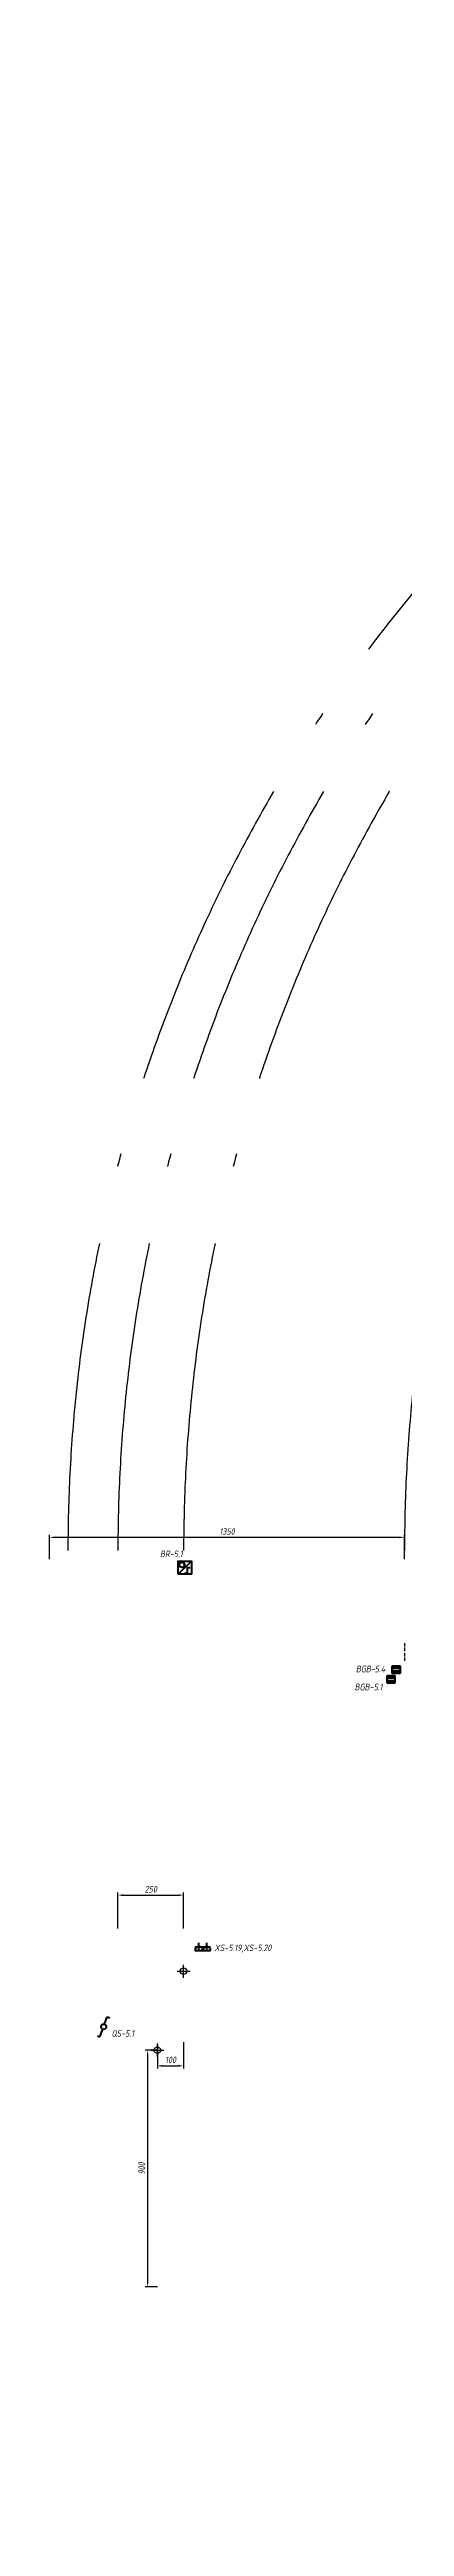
# Model space of a CAD drawing. Header units: millimetres. Extents: x -5652 to 25395, y -6121 to 34812.
# Drawn here: x 1118 to 2468, y 25394 to 34812 of the extents above; entities that cross this region are included whole.
import ezdxf
from ezdxf.enums import TextEntityAlignment as Align

# ---------------------------------------------------------------- set-up
doc = ezdxf.new("R2010")
doc.units = ezdxf.units.MM
doc.header["$PDMODE"] = 34
doc.header["$PDSIZE"] = 25
doc.linetypes.add('ACAD_ISO10W100', pattern=[18.5, 12, -3, 0.5, -3])
doc.layers.add('02 ЭОМ и СС', color=7, linetype='Continuous')
doc.layers.add('11 Привязка размеры', color=7, linetype='Continuous')
doc.layers.add('100 noprint', color=1, linetype='Continuous', plot=False)
doc.styles.get("Standard").update_dxf_attribs({"font": ''})
doc.styles.add('ГОСТ-ISOCPEUR', font='isocpeui.ttf', dxfattribs={"width": 0.8})
doc.styles.get('Standard').set_extended_font_data('Ubuntu')
doc.dimstyles.new('ISO-25', dxfattribs={"dimtxt": 2.5, "dimasz": 2.5, "dimexe": 1.25, "dimexo": 0.625, "dimtad": 1, "dimtxsty": 'Standard', "dimcen": 2.5, "dimadec": 0, "dimazin": 0, "dimtfac": 1, "dimtmove": 0, "dimatfit": 3, "dimfxl": 1, "dimarcsym": 0})

# ---------------------------------------------------------------- blocks, each defined once
blk = doc.blocks.new('энкодер')
at = {"color": 0, "lineweight": -2}
for p, q in [((0, 0), (5, 5)), ((2.43, 3.56), (2.2, 3.9)), ((2.43, 3.56), (2.66, 3.9)), ((2.48, 0.56), (3.48, 0.56)), ((3.48, 0.56), (3.48, 2.56)), ((3.48, 2.56), (4.48, 2.56))]:
    blk.add_line(p, q, dxfattribs=at)
blk.add_lwpolyline([(0, 0), (0, 5), (5, 5), (5, 0)], close=True, dxfattribs=at)
blk.add_circle((1.43, 3.56), 1, dxfattribs=at)
blk = doc.blocks.new('кнопка жалюзи')
at = {"color": 0, "lineweight": -2}
for p, q in [((0.35, 0.94), (1.39, 3.78)), ((1.39, 3.78), (2.34, 3.45)), ((-2.34, -3.45), (-1.39, -3.78)), ((-1.39, -3.78), (-0.35, -0.94))]:
    blk.add_line(p, q, dxfattribs=at)
blk.add_circle((0, 0), 1, dxfattribs=at)
blk = doc.blocks.new('розетка скрытая трехполюсная')
at = {"color": 0, "lineweight": -2}
for p, q in [((-1.5, 1.5), (1.5, 1.5)), ((-1.5, 0), (1.5, 0)), ((0, 0), (0, 3))]:
    blk.add_line(p, q, dxfattribs=at)
blk.add_arc((0, 0), 1.5, 0, 180, dxfattribs=at)
blk = doc.blocks.new('*D21')
at = {"layer": '11 Привязка размеры', "color": 0, "lineweight": -2, "transparency": 16777216}
for p, q in [((1527.8, 27225), (1527.8, 27135.4)), ((1627.8, 27235.1), (1627.8, 27135.4)), ((1547.8, 27145.4), (1607.8, 27145.4))]:
    blk.add_line(p, q, dxfattribs=at)
at = {"layer": '11 Привязка размеры', "color": 0, "transparency": 16777216}
for points in [[(1547.8, 27148.8), (1547.8, 27142.1), (1527.8, 27145.4)], [(1607.8, 27142.1), (1607.8, 27148.8), (1627.8, 27145.4)]]:
    blk.add_solid(points, dxfattribs=at)
at = {"layer": 'Defpoints', "color": 0, "transparency": 16777216}
for p in [(1527.8, 27225), (1627.8, 27235.1), (1627.8, 27145.4)]:
    blk.add_point(p, dxfattribs=at)
at = {"layer": '11 Привязка размеры', "color": 0, "transparency": 16777216, "insert": (1577.8, 27167.9), "char_height": 25, "attachment_point": 5, "style": 'ГОСТ-ISOCPEUR'}
blk.add_mtext('100', dxfattribs=at)
blk = doc.blocks.new('*D22')
at = {"layer": '11 Привязка размеры', "color": 0, "lineweight": -2, "transparency": 16777216}
for p, q in [((1527.8, 27205.1), (1480.9, 27205.1)), ((1490.9, 27185.1), (1490.9, 26325.1)), ((1527.8, 26305.1), (1480.9, 26305.1))]:
    blk.add_line(p, q, dxfattribs=at)
at = {"layer": '11 Привязка размеры', "color": 0, "transparency": 16777216}
for points in [[(1494.2, 27185.1), (1487.6, 27185.1), (1490.9, 27205.1)], [(1487.6, 26325.1), (1494.2, 26325.1), (1490.9, 26305.1)]]:
    blk.add_solid(points, dxfattribs=at)
at = {"layer": 'Defpoints', "color": 0, "transparency": 16777216}
for p in [(1527.8, 27205.1), (1490.9, 26305.1), (1527.8, 26305.1)]:
    blk.add_point(p, dxfattribs=at)
at = {"layer": '11 Привязка размеры', "color": 0, "transparency": 16777216, "insert": (1468.4, 26755.1), "char_height": 25, "attachment_point": 5, "rotation": 90, "style": 'ГОСТ-ISOCPEUR'}
blk.add_mtext('900', dxfattribs=at)
blk = doc.blocks.new('геркон')
at = {"lineweight": -2}
for points in [[(3, 2), (3, 3), (0, 3), (0, 2)], [(3, 0), (3, 1), (0, 1), (0, 0)]]:
    blk.add_hatch(color=0, dxfattribs=at).paths.add_polyline_path(points)
at = {"color": 0, "lineweight": -2}
for p, q in [((0, 0), (0, 3)), ((0, 3), (3, 3)), ((0, 2), (3, 2)), ((0, 1), (3, 1)), ((3, 0), (0, 0)), ((3, 3), (3, 0))]:
    blk.add_line(p, q, dxfattribs=at)
blk = doc.blocks.new('*D26')
at = {"layer": '11 Привязка размеры', "color": 0, "lineweight": -2, "transparency": 16777216}
for p, q in [((1377.8, 27668.1), (1377.8, 27804.5)), ((1397.8, 27794.5), (1607.8, 27794.5)), ((1627.8, 27668.1), (1627.8, 27804.5))]:
    blk.add_line(p, q, dxfattribs=at)
at = {"layer": '11 Привязка размеры', "color": 0, "transparency": 16777216}
for points in [[(1397.8, 27797.8), (1397.8, 27791.2), (1377.8, 27794.5)], [(1607.8, 27791.2), (1607.8, 27797.8), (1627.8, 27794.5)]]:
    blk.add_solid(points, dxfattribs=at)
at = {"layer": 'Defpoints', "color": 0, "transparency": 16777216}
for p in [(1627.8, 27794.5), (1377.8, 27668.1), (1627.8, 27668.1)]:
    blk.add_point(p, dxfattribs=at)
at = {"layer": '11 Привязка размеры', "color": 0, "transparency": 16777216, "insert": (1502.8, 27817), "char_height": 25, "attachment_point": 5, "style": 'ГОСТ-ISOCPEUR'}
blk.add_mtext('250', dxfattribs=at)
blk = doc.blocks.new('*D27')
at = {"layer": '11 Привязка размеры', "color": 0, "lineweight": -2, "transparency": 16777216}
for p, q in [((1117.8, 29072.1), (1117.8, 29164.8)), ((2447.8, 29154.8), (1137.8, 29154.8)), ((2467.8, 29072.1), (2467.8, 29164.8))]:
    blk.add_line(p, q, dxfattribs=at)
at = {"layer": '11 Привязка размеры', "color": 0, "transparency": 16777216}
for points in [[(1137.8, 29158.1), (1137.8, 29151.4), (1117.8, 29154.8)], [(2447.8, 29151.4), (2447.8, 29158.1), (2467.8, 29154.8)]]:
    blk.add_solid(points, dxfattribs=at)
at = {"layer": 'Defpoints', "color": 0, "transparency": 16777216}
for p in [(1117.8, 29154.8), (1117.8, 29072.1), (2467.8, 29072.1)]:
    blk.add_point(p, dxfattribs=at)
at = {"layer": '11 Привязка размеры', "color": 0, "transparency": 16777216, "insert": (1792.8, 29177.3), "char_height": 25, "attachment_point": 5, "style": 'ГОСТ-ISOCPEUR'}
blk.add_mtext('1350', dxfattribs=at)

msp = doc.modelspace()

# ---------------------------------------------------------------- linework, layer by layer
at = {"layer": '100 noprint', "color": 1, "linetype": 'ACAD_ISO10W100', "lineweight": -2, "ltscale": 100, "flags": 128}
for points in [[(12601.2, 16260.1), (12601.2, 29105.1, 1), (1187.8, 29105.1)], [(12791.2, 16260.1), (12791.2, 29105.1, 1), (1377.8, 29105.1)], [(13041.2, 16260.1), (13041.2, 29105.1, 1), (1627.8, 29105.1)], [(13881.2, 16260.1), (13881.2, 29105.1, 1), (2467.8, 29105.1)]]:
    msp.add_lwpolyline(points, format="xyb", dxfattribs=at)
at = {"layer": '11 Привязка размеры', "linetype": 'ACAD_ISO10W100'}
msp.add_line((2467.8, 28752.1), (2467.8, 28685.1), dxfattribs=at)
msp.add_line((2467.8, 28752.1), (2467.8, 28685.1), dxfattribs=at)
at = {"layer": '11 Привязка размеры', "lineweight": -2}
for p in [(1627.8, 27505.1), (1627.8, 27505.1), (1527.8, 27205.1), (1527.8, 27205.1)]:
    msp.add_point(p, dxfattribs=at)

# ---------------------------------------------------------------- block references
at = {"layer": '02 ЭОМ и СС', "lineweight": 40, "xscale": 10, "yscale": 10, "zscale": 10}
for name, p in [('энкодер', (1607.3, 29014.8)), ('геркон', (2401.6, 28599.9)), ('геркон', (2421.3, 28636.9)), ('кнопка жалюзи', (1323.6, 27294.1))]:
    msp.add_blockref(name, p, dxfattribs=at)
at = {"layer": '02 ЭОМ и СС', "color": 1, "lineweight": 40, "xscale": 10, "yscale": 10, "zscale": 10}
for p in [(1685.6, 27583.6), (1715.6, 27583.6)]:
    msp.add_blockref('розетка скрытая трехполюсная', p, dxfattribs=at)

# ---------------------------------------------------------------- texts
at = {"layer": '02 ЭОМ и СС', "linetype": 'Continuous', "style": 'ГОСТ-ISOCPEUR', "width": 0.8}
for s, p in [('BR-5.1', (1624.1, 29079.6)), ('BGB-5.4', (2394.2, 28641.8)), ('BGB-5.1', (2383.8, 28573.2))]:
    msp.add_text(s, height=25, dxfattribs=at).set_placement(p, align=Align.RIGHT)
for s, p in [('XS-5.19,XS-5.20', (1744.9, 27581.6)), ('QS-5.1', (1353.3, 27256.3))]:
    msp.add_text(s, height=25, dxfattribs=at).set_placement(p)

# ---------------------------------------------------------------- dimensions: what is measured, and where the dimension line sits
at = {"layer": '11 Привязка размеры'}
for base, p1, p2, picture, middle in [((1117.8, 29154.8), (2467.8, 29072.1), (1117.8, 29072.1), '*D27', (1792.8, 29177.3)), ((1627.8, 27794.5), (1377.8, 27668.1), (1627.8, 27668.1), '*D26', (1502.8, 27817))]:
    dim = msp.add_linear_dim(base=base, p1=p1, p2=p2, dimstyle='ISO-25', override={"dimtxt": 25, "dimasz": 20, "dimexe": 10, "dimexo": 0, "dimgap": 10, "dimdec": 0, "dimtxsty": 'ГОСТ-ISOCPEUR'}, dxfattribs=at)
    dim.commit()
    dim.dimension.update_dxf_attribs({"geometry": picture, "text_midpoint": middle})
dim = msp.add_linear_dim(base=(1627.8, 27145.4), p1=(1527.8, 27225), p2=(1627.8, 27235.1), dimstyle='ISO-25', override={"dimtxt": 25, "dimasz": 20, "dimexe": 10, "dimexo": 0, "dimgap": 10, "dimdec": 0, "dimtxsty": 'ГОСТ-ISOCPEUR'}, dxfattribs=at)
dim.commit()
dim.dimension.update_dxf_attribs({"geometry": '*D21', "text_midpoint": (1577.8, 27145.4), "dimtype": 160})
dim = msp.add_linear_dim(base=(1490.9, 26305.1), p1=(1527.8, 27205.1), p2=(1527.8, 26305.1), angle=90, dimstyle='ISO-25', override={"dimtxt": 25, "dimasz": 20, "dimexe": 10, "dimexo": 0, "dimgap": 10, "dimdec": 0, "dimtxsty": 'ГОСТ-ISOCPEUR'}, dxfattribs=at)
dim.commit()
dim.dimension.update_dxf_attribs({"geometry": '*D22', "text_midpoint": (1468.4, 26755.1)})

doc.saveas('drawing.dxf')
